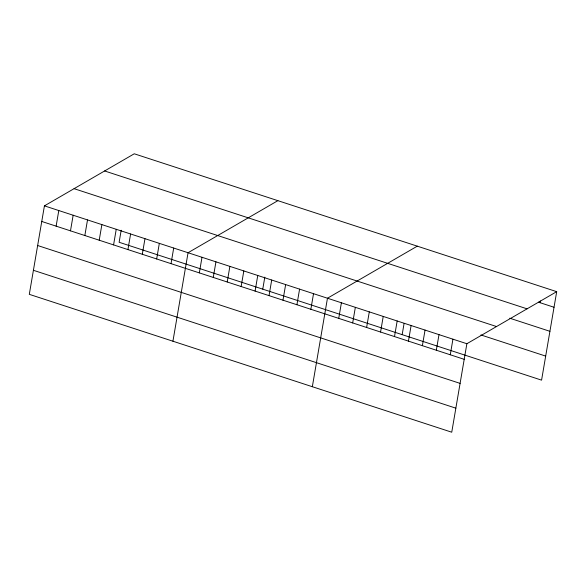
<?xml version="1.0" encoding="UTF-8"?>
<svg xmlns="http://www.w3.org/2000/svg" width="586" height="586" viewBox="0 0 586 586"><rect width="100%" height="100%" fill="white"/><g stroke="black" fill="none" stroke-linecap="round" stroke-linejoin="round"><path stroke-width="0.88" d="M556.7 291.66L134.253 153.788L44.426 205.854L29.3 294.34L451.747 432.212L466.874 343.726L556.7 291.66L541.574 380.146L119.126 242.274L121.185 230.254M56.124 226.152L58.79 210.542M70.481 230.84L73.155 215.23M84.845 235.521L87.512 219.918M99.21 240.209L101.876 224.606M113.574 244.897L116.24 229.294M127.938 249.585L130.605 233.982M142.303 254.273L144.969 238.663M156.667 258.961L159.333 243.351M171.024 263.649L173.698 248.039M172.929 341.22L188.055 252.727L277.881 200.661M199.328 272.886L202.002 257.276M213.275 277.434L215.941 261.832M227.214 281.983L229.88 266.381M241.154 286.539L243.82 270.93M255.093 291.088L257.759 275.479M262.762 289.154L264.813 277.127M269.033 295.637L271.699 280.027M282.972 300.186L285.646 284.576M296.919 304.735L299.585 289.125M310.858 309.283L313.525 293.674M312.338 386.716L327.464 298.223L417.291 246.157M338.737 318.381L341.404 302.779M352.677 322.93L355.35 307.328M366.624 327.486L369.29 311.877M380.563 332.035L383.229 316.425M394.503 336.584L397.169 320.974M402.164 334.65L404.076 323.479M408.442 341.133L411.108 325.523M422.381 345.681L425.048 330.072M436.321 350.23L438.995 334.621M450.268 354.779L452.934 339.177M540.094 302.713L540.387 300.977M538.453 302.178L554.034 307.262M104.608 170.966L527.056 308.837M509.739 318.198L549.924 331.317M74.07 188.67L496.518 326.541M480.901 334.95L545.683 356.098M44.426 205.854L466.874 343.726M41.76 221.464L464.207 359.328M37.643 245.512L460.098 383.383M33.409 270.293L455.857 408.164"/></g></svg>
